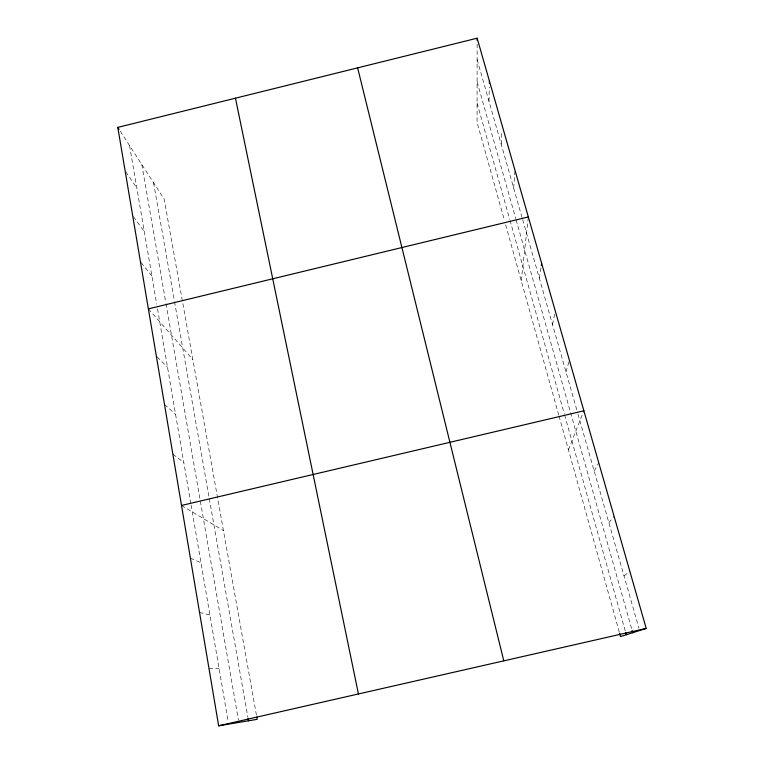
<?xml version="1.0" encoding="UTF-8"?>
<svg xmlns="http://www.w3.org/2000/svg" width="764" height="764" viewBox="0 0 764 764"><rect width="100%" height="100%" fill="white"/><g stroke="black" fill="none" stroke-linecap="round" stroke-linejoin="round"><path stroke-width="0.57" stroke-dasharray="3.82 2.86" d="M477.137 44.14L477.061 122.355L504.374 220.242M488.989 101.287L489.294 87.02M501.174 144.1L501.776 131.055M513.685 188.068L514.926 171.575M521.249 280.703L528.344 216.947M539.336 278.249L541.294 265.681M552.496 324.49L555.323 311.149M566.009 371.992L569.39 360.264M568.435 449.853L583.467 411.796M594.191 471.035L598.766 462.803M608.879 522.681L614.103 516.369M623.997 575.827L629.908 571.548M208.944 668.252L219.125 668.796M199.538 612.394L209.919 615.02M190.398 558.15L200.97 562.743M181.517 505.453L223.441 530.617M172.884 454.236L183.799 462.449M164.489 404.442L175.558 414.308M157.126 356.826L167.536 367.446M148.388 308.885L192.843 359.51M141.139 262.539L151.883 275.995M133.356 216.604L144.253 231.387M125.793 171.89L136.813 187.934M120.273 131.217L164.174 199.146L256.551 715.839M477.128 59.573L522.356 218.552M522.681 219.679L577.641 412.875M577.966 414.012L638.914 628.256M477.099 81.786L515.786 218.714M516.101 219.831L631.79 629.288M477.08 103.083L509.703 219.306M510.027 220.452L564.29 413.792M564.606 414.919L625.344 631.331M505.653 224.817L558.713 415.005M559.028 416.132L619.289 632.095M153.535 182.701L174.326 300.481M174.536 301.646L209.078 497.374M209.279 498.52L247.889 717.32M141.798 164.527L165.798 302.544M166.008 303.709L238.416 720.108M129.565 145.59L156.706 304.177M157.518 308.876L190.885 503.858M191.086 505.004L228.197 721.827"/><path stroke-width="1.15" d="M477.147 40.578L477.147 38.2L117.799 127.387L218.647 725.8L257.182 719.335L256.761 717.004M489.371 83.457L489.428 81.079M541.294 265.681L541.647 263.399M477.147 38.2L646.201 628.419L620.54 636.603L619.604 633.222M148.388 308.885L528.344 216.947M181.517 505.453L583.868 410.793M218.647 725.8L646.201 628.419M117.799 127.387L119.041 129.297M632.114 630.424L632.754 632.707M625.668 632.477L626.308 634.769M357.628 67.862L503.791 660.85M235.455 98.184L358.431 693.96M248.099 718.475L248.501 720.796"/></g></svg>
